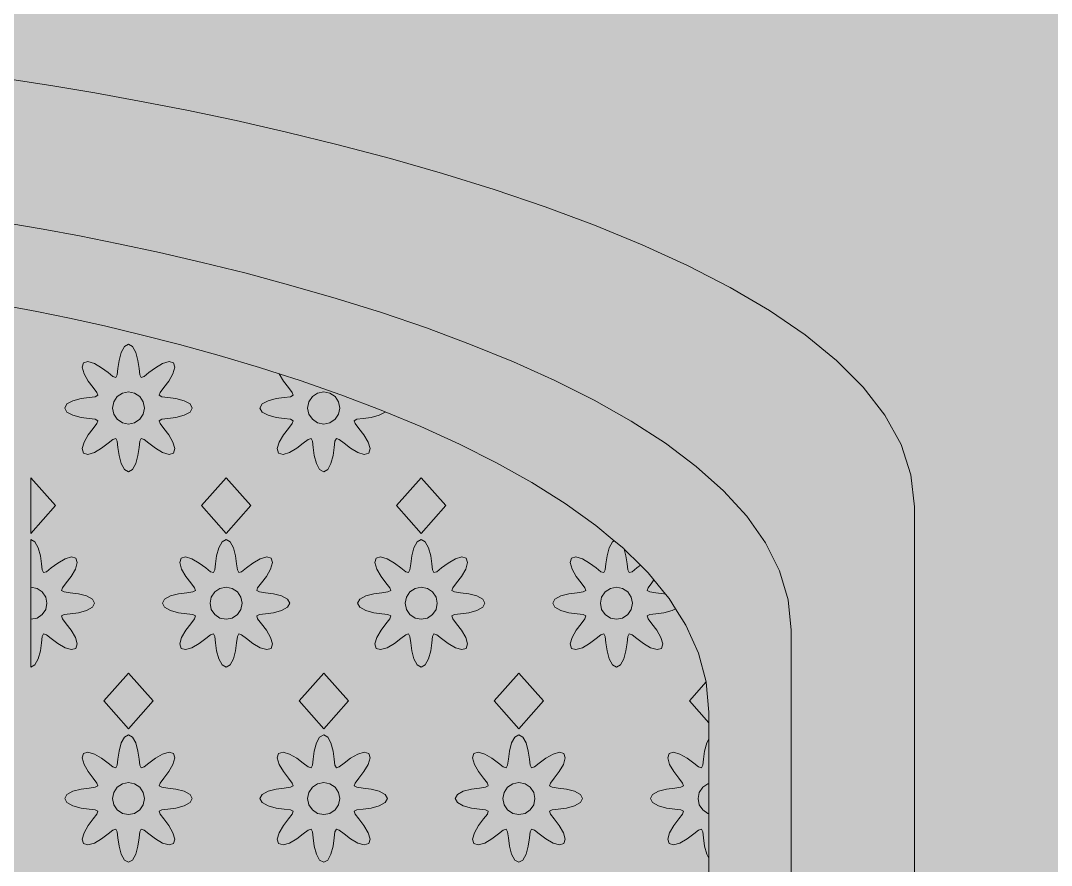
# Model space of a CAD drawing. Header units: millimetres. Extents: x -2000 to 16000, y -1200 to 12411.
# Drawn here: x 9519 to 10285, y 5092 to 5720 of the extents above; entities that cross this region are included whole.
import ezdxf

# ---------------------------------------------------------------- set-up
doc = ezdxf.new("R2010")
doc.units = ezdxf.units.MM
for name, color, linetype, lineweight, true_color in [('00_WHITE_BACKGROUND', 7, 'Continuous', 18, 0xffffff), ('01_STRUCTURE', 7, 'Continuous', 18, 0x000000), ('03_FRAMES_DOORS', 7, 'Continuous', 18, 0x000000), ('06_ORNAMENT', 7, 'Continuous', 18, 0x000000)]:
    doc.layers.add(name, color=color, linetype=linetype, lineweight=lineweight, true_color=true_color)

msp = doc.modelspace()

# ---------------------------------------------------------------- linework, layer by layer
at = {"layer": '00_WHITE_BACKGROUND', "lineweight": 18, "true_color": 0xffffff}
msp.add_solid([(-2000, -1200), (16000, -1200), (-2000, 12410.687), (16000, 12410.687)], dxfattribs=at)
at = {"layer": '01_STRUCTURE', "color": 7, "lineweight": 18, "true_color": 0x000000}
msp.add_lwpolyline([(9488.5496, 5679.3893), (9514.3969, 5675.7863), (9543.084, 5671.374), (9574.2443, 5666.1374), (9607.542, 5660.0916), (9642.626, 5653.2214), (9679.145, 5645.5267), (9716.7481, 5636.9924), (9755.0992, 5627.6183), (9793.8168, 5617.3893), (9832.5802, 5606.3206), (9871.0382, 5594.3969), (9908.8244, 5581.6031), (9945.5878, 5567.9389), (9981.0076, 5553.4046), (10014.7023, 5538), (10046.3359, 5521.6947), (10075.5573, 5504.5038), (10102.0153, 5486.4275), (10125.374, 5467.4351)], dxfattribs=at)
at = {"layer": '03_FRAMES_DOORS', "color": 7, "lineweight": 18, "true_color": 0x000000}
for points in [[(10091.6031, 4473.2824), (10091.6031, 5267.1756), (10089.3893, 5289.6336), (10082.9618, 5311.2061), (10072.6107, 5331.8931), (10058.6565, 5351.7099), (10041.3893, 5370.6565), (10021.1145, 5388.7328), (9998.1527, 5405.9695), (9972.7786, 5422.3359), (9945.313, 5437.8626), (9916.0611, 5452.5344), (9885.3282, 5466.3817), (9853.4046, 5479.3893), (9820.5954, 5491.5725), (9787.2214, 5502.9313), (9753.5573, 5513.4809), (9719.9389, 5523.2061), (9686.6565, 5532.1374), (9654.0153, 5540.2595), (9622.3053, 5547.6031), (9591.8473, 5554.1374), (9562.9466, 5559.8931), (9535.8931, 5564.8855), (9510.9924, 5569.084)], [(9711.2824, 5457.3893), (9696.5038, 5462.1374), (9666.5954, 5471.0687), (9637.2519, 5479.1908), (9608.7634, 5486.5344), (9581.3893, 5493.0687), (9555.4046, 5498.8244), (9531.0992, 5503.8168), (9508.7176, 5508.0153), (9488.5496, 5511.4504), (9468.3817, 5508.0153), (9446, 5503.8168), (9421.6947, 5498.8244), (9395.7099, 5493.0687), (9368.3359, 5486.5344), (9339.8473, 5479.1908), (9314.8855, 5472.2901), (9310.5038, 5471.0687), (9302.4885, 5468.6718), (9286.1374, 5463.8015)], [(10125.374, 5467.4351), (10145.2519, 5447.542), (10161.3282, 5426.7328), (10173.2519, 5405.0076), (10180.6565, 5382.3511), (10183.2061, 5358.7786), (10183.2061, 4473.2824), (10091.6031, 4473.2824)], [(9786.9618, 5430.5038), (9756.9771, 5441.8626), (9726.7328, 5452.4122)], [(9960.1832, 5333.5115), (9946.5496, 5344.9008), (9923.7405, 5361.2672), (9899.0534, 5376.7939), (9872.7634, 5391.4656), (9845.145, 5405.313), (9816.458, 5418.3206), (9790.0458, 5429.2366)], [(9985.4046, 5309.5878), (9979.6336, 5315.3282), (9967.542, 5327.3282)], [(10028.5344, 5228.626), (10022.7634, 5250.1374), (10013.4656, 5270.8244), (10005.7252, 5283.0687), (10000.9313, 5290.6412), (9998.3664, 5293.7557), (9989.6947, 5304.3664)], [(10030.5344, 4473.2824), (10030.5344, 4517.6641), (10030.5344, 4550.7328), (10030.5344, 4573.0382), (10030.5344, 4606.1069), (10030.5344, 4618.0916), (10030.5344, 4650.7176), (10030.5344, 4807.7405), (10030.5344, 4840.8092), (10030.5344, 4863.1145), (10030.5344, 4896.1832), (10030.5344, 4908.1679), (10030.5344, 4940.7939), (10030.5344, 5097.8168), (10030.5344, 5130.8855), (10030.5344, 5153.1908), (10030.5344, 5186.2595), (10030.5344, 5198.2443), (10030.5344, 5206.1069), (10028.5496, 5228.5649)]]:
    msp.add_lwpolyline(points, dxfattribs=at)
at = {"layer": '06_ORNAMENT', "color": 7, "lineweight": 18, "true_color": 0x000000}
for points in [[(9551.9084, 5432.1069), (9553.5267, 5429.1145), (9557.9389, 5426.6718), (9563.9542, 5425.0992), (9569.9847, 5424.2748), (9574.4885, 5423.7099), (9576.5038, 5422.687), (9575.8015, 5420.5496), (9573.0076, 5416.9618), (9569.3282, 5412.1221), (9566.1985, 5406.7634), (9564.7939, 5401.9084), (9565.771, 5398.6412), (9569.0382, 5397.6794), (9573.8779, 5399.0687), (9579.2519, 5402.1985), (9584.0916, 5405.8779), (9587.6794, 5408.6718), (9589.8168, 5409.374), (9590.8397, 5407.374), (9591.4046, 5402.855), (9592.2137, 5396.8397), (9593.8015, 5390.8244), (9596.2443, 5386.3969), (9599.2366, 5384.7786), (9602.229, 5386.3969), (9604.6718, 5390.8244), (9606.2595, 5396.8397), (9607.084, 5402.855), (9607.6336, 5407.374), (9608.6565, 5409.374), (9610.7939, 5408.6718), (9614.3817, 5405.8779), (9619.2214, 5402.1985), (9624.5954, 5399.0687), (9629.4351, 5397.6794), (9632.7023, 5398.6412), (9633.6794, 5401.9084), (9632.2748, 5406.7634), (9629.145, 5412.1221), (9625.4656, 5416.9618), (9622.6718, 5420.5496), (9621.9695, 5422.687), (9623.9847, 5423.7099), (9628.4885, 5424.2748), (9634.5191, 5425.0992), (9640.5344, 5426.6718), (9644.9466, 5429.1145), (9646.5649, 5432.1069), (9644.9466, 5435.1145), (9640.5344, 5437.542), (9634.5191, 5439.1298), (9628.4885, 5439.9542), (9623.9847, 5440.5191), (9621.9695, 5441.5267), (9622.6718, 5443.6641), (9625.4656, 5447.2519), (9629.145, 5452.0916), (9632.2748, 5457.4656), (9633.6794, 5462.3206), (9632.7023, 5465.5725), (9629.4351, 5466.5496), (9624.5954, 5465.1603), (9619.2214, 5462.0153), (9614.3817, 5458.3511), (9610.7939, 5455.5573), (9608.6565, 5454.855), (9607.6336, 5456.855), (9607.084, 5461.374), (9606.2595, 5467.3893), (9604.6718, 5473.4046), (9602.229, 5477.8168), (9599.2366, 5479.4351), (9596.2443, 5477.8168), (9593.8015, 5473.4046), (9592.2137, 5467.3893), (9591.4046, 5461.374), (9590.8397, 5456.855), (9589.8168, 5454.855), (9587.6794, 5455.5573), (9584.0916, 5458.3511), (9579.2519, 5462.0153), (9573.8779, 5465.1603), (9569.0382, 5466.5496), (9565.771, 5465.5725), (9564.7939, 5462.3206), (9566.1985, 5457.4656), (9569.3282, 5452.0916), (9573.0076, 5447.2519), (9575.8015, 5443.6641), (9576.5038, 5441.5267), (9574.4885, 5440.5191), (9569.9847, 5439.9542), (9563.9542, 5439.1298), (9557.9389, 5437.542), (9553.5267, 5435.1145)], [(9587.3282, 5432.1069), (9588.229, 5427.5573), (9590.8092, 5423.6947), (9594.687, 5421.1145), (9599.2366, 5420.1985), (9603.7863, 5421.1145), (9607.6641, 5423.6947), (9610.2443, 5427.5573), (9611.145, 5432.1069), (9610.2443, 5436.6718), (9607.6641, 5440.5344), (9603.7863, 5443.1145), (9599.2366, 5444.0153), (9594.687, 5443.1145), (9590.8092, 5440.5344), (9588.229, 5436.6718)], [(9732.3664, 5432.1069), (9733.2672, 5427.5573), (9735.8473, 5423.6947), (9739.7252, 5421.1145), (9744.2748, 5420.1985), (9748.8244, 5421.1145), (9752.7023, 5423.6947), (9755.2824, 5427.5573), (9756.1832, 5432.1069), (9755.2824, 5436.6718), (9752.7023, 5440.5344), (9748.8244, 5443.1145), (9744.2748, 5444.0153), (9739.7252, 5443.1145), (9735.8473, 5440.5344), (9733.2672, 5436.6718)], [(9526.7176, 5380.1985), (9526.7176, 5338.9771), (9545.0382, 5359.5878)], [(9653.4351, 5359.5878), (9671.7557, 5338.9771), (9690.0763, 5359.5878), (9671.7557, 5380.1985)], [(9798.4733, 5359.5878), (9816.7939, 5338.9771), (9835.1145, 5359.5878), (9816.7939, 5380.1985)], [(9624.4275, 5287.0687), (9626.0458, 5284.0763), (9630.458, 5281.6336), (9636.4733, 5280.0611), (9642.5038, 5279.2366), (9647.0076, 5278.6718), (9649.0229, 5277.6489), (9648.3206, 5275.5115), (9645.5267, 5271.9237), (9641.8473, 5267.084), (9638.7176, 5261.7252), (9637.313, 5256.8702), (9638.2901, 5253.6031), (9641.5573, 5252.6412), (9646.3969, 5254.0305), (9651.771, 5257.1603), (9656.6107, 5260.8397), (9660.1985, 5263.6336), (9662.3359, 5264.3359), (9663.3588, 5262.3359), (9663.9237, 5257.8168), (9664.7328, 5251.8015), (9666.3206, 5245.7863), (9668.7634, 5241.3588), (9671.7557, 5239.7405), (9674.7481, 5241.3588), (9677.1908, 5245.7863), (9678.7786, 5251.8015), (9679.6031, 5257.8168), (9680.1527, 5262.3359), (9681.1756, 5264.3359), (9683.313, 5263.6336), (9686.9008, 5260.8397), (9691.7405, 5257.1603), (9697.1145, 5254.0305), (9701.9542, 5252.6412), (9705.2214, 5253.6031), (9706.1985, 5256.8702), (9704.7939, 5261.7252), (9701.6641, 5267.084), (9697.9847, 5271.9237), (9695.1908, 5275.5115), (9694.4885, 5277.6489), (9696.5038, 5278.6718), (9701.0076, 5279.2366), (9707.0382, 5280.0611), (9713.0534, 5281.6336), (9717.4656, 5284.0763), (9719.084, 5287.0687), (9717.4656, 5290.0763), (9713.0534, 5292.5038), (9707.0382, 5294.0916), (9701.0076, 5294.916), (9696.5038, 5295.4809), (9694.4885, 5296.4885), (9695.1908, 5298.626), (9697.9847, 5302.2137), (9701.6641, 5307.0534), (9704.7939, 5312.4275), (9706.1985, 5317.2824), (9705.2214, 5320.5344), (9701.9542, 5321.5115), (9697.1145, 5320.1221), (9691.7405, 5316.9771), (9686.9008, 5313.313), (9683.313, 5310.5191), (9681.1756, 5309.8168), (9680.1527, 5311.8168), (9679.6031, 5316.3359), (9678.7786, 5322.3511), (9677.1908, 5328.3664), (9674.7481, 5332.7786), (9671.7557, 5334.3969), (9668.7634, 5332.7786), (9666.3206, 5328.3664), (9664.7328, 5322.3511), (9663.9237, 5316.3359), (9663.3588, 5311.8168), (9662.3359, 5309.8168), (9660.1985, 5310.5191), (9656.6107, 5313.313), (9651.771, 5316.9771), (9646.3969, 5320.1221), (9641.5573, 5321.5115), (9638.2901, 5320.5344), (9637.313, 5317.2824), (9638.7176, 5312.4275), (9641.8473, 5307.0534), (9645.5267, 5302.2137), (9648.3206, 5298.626), (9649.0229, 5296.4885), (9647.0076, 5295.4809), (9642.5038, 5294.916), (9636.4733, 5294.0916), (9630.458, 5292.5038), (9626.0458, 5290.0763)], [(9769.4656, 5287.0687), (9771.084, 5284.0763), (9775.4962, 5281.6336), (9781.5115, 5280.0611), (9787.542, 5279.2366), (9792.0458, 5278.6718), (9794.0611, 5277.6489), (9793.3588, 5275.5115), (9790.5649, 5271.9237), (9786.8855, 5267.084), (9783.7557, 5261.7252), (9782.3511, 5256.8702), (9783.3282, 5253.6031), (9786.5954, 5252.6412), (9791.4351, 5254.0305), (9796.8092, 5257.1603), (9801.6489, 5260.8397), (9805.2366, 5263.6336), (9807.374, 5264.3359), (9808.3969, 5262.3359), (9808.9618, 5257.8168), (9809.771, 5251.8015), (9811.3588, 5245.7863), (9813.8015, 5241.3588), (9816.7939, 5239.7405), (9819.7863, 5241.3588), (9822.229, 5245.7863), (9823.8168, 5251.8015), (9824.6412, 5257.8168), (9825.1908, 5262.3359), (9826.2137, 5264.3359), (9828.3511, 5263.6336), (9831.9389, 5260.8397), (9836.7786, 5257.1603), (9842.1527, 5254.0305), (9846.9924, 5252.6412), (9850.2595, 5253.6031), (9851.2366, 5256.8702), (9849.8321, 5261.7252), (9846.7023, 5267.084), (9843.0229, 5271.9237), (9840.229, 5275.5115), (9839.5267, 5277.6489), (9841.542, 5278.6718), (9846.0458, 5279.2366), (9852.0763, 5280.0611), (9858.0916, 5281.6336), (9862.5038, 5284.0763), (9864.1221, 5287.0687), (9862.5038, 5290.0763), (9858.0916, 5292.5038), (9852.0763, 5294.0916), (9846.0458, 5294.916), (9841.542, 5295.4809), (9839.5267, 5296.4885), (9840.229, 5298.626), (9843.0229, 5302.2137), (9846.7023, 5307.0534), (9849.8321, 5312.4275), (9851.2366, 5317.2824), (9850.2595, 5320.5344), (9846.9924, 5321.5115), (9842.1527, 5320.1221), (9836.7786, 5316.9771), (9831.9389, 5313.313), (9828.3511, 5310.5191), (9826.2137, 5309.8168), (9825.1908, 5311.8168), (9824.6412, 5316.3359), (9823.8168, 5322.3511), (9822.229, 5328.3664), (9819.7863, 5332.7786), (9816.7939, 5334.3969), (9813.8015, 5332.7786), (9811.3588, 5328.3664), (9809.771, 5322.3511), (9808.9618, 5316.3359), (9808.3969, 5311.8168), (9807.374, 5309.8168), (9805.2366, 5310.5191), (9801.6489, 5313.313), (9796.8092, 5316.9771), (9791.4351, 5320.1221), (9786.5954, 5321.5115), (9783.3282, 5320.5344), (9782.3511, 5317.2824), (9783.7557, 5312.4275), (9786.8855, 5307.0534), (9790.5649, 5302.2137), (9793.3588, 5298.626), (9794.0611, 5296.4885), (9792.0458, 5295.4809), (9787.542, 5294.916), (9781.5115, 5294.0916), (9775.4962, 5292.5038), (9771.084, 5290.0763)], [(9659.8473, 5287.0687), (9660.7481, 5282.5191), (9663.3282, 5278.6565), (9667.2061, 5276.0763), (9671.7557, 5275.1603), (9676.3053, 5276.0763), (9680.1832, 5278.6565), (9682.7634, 5282.5191), (9683.6641, 5287.0687), (9682.7634, 5291.6336), (9680.1832, 5295.4962), (9676.3053, 5298.0763), (9671.7557, 5298.9771), (9667.2061, 5298.0763), (9663.3282, 5295.4962), (9660.7481, 5291.6336)], [(9804.8855, 5287.0687), (9805.7863, 5282.5191), (9808.3664, 5278.6565), (9812.2443, 5276.0763), (9816.7939, 5275.1603), (9821.3435, 5276.0763), (9825.2214, 5278.6565), (9827.8015, 5282.5191), (9828.7023, 5287.0687), (9827.8015, 5291.6336), (9825.2214, 5295.4962), (9821.3435, 5298.0763), (9816.7939, 5298.9771), (9812.2443, 5298.0763), (9808.3664, 5295.4962), (9805.7863, 5291.6336)], [(9949.9237, 5287.0687), (9950.8244, 5282.5191), (9953.4046, 5278.6565), (9957.2824, 5276.0763), (9961.8321, 5275.1603), (9966.3817, 5276.0763), (9970.2595, 5278.6565), (9972.8397, 5282.5191), (9973.7405, 5287.0687), (9972.8397, 5291.6336), (9970.2595, 5295.4962), (9966.3817, 5298.0763), (9961.8321, 5298.9771), (9957.2824, 5298.0763), (9953.4046, 5295.4962), (9950.8244, 5291.6336)], [(9580.916, 5214.5496), (9599.2366, 5193.9389), (9617.5573, 5214.5496), (9599.2366, 5235.1603)], [(9725.9542, 5214.5496), (9744.2748, 5193.9389), (9762.5954, 5214.5496), (9744.2748, 5235.1603)], [(9870.9924, 5214.5496), (9889.313, 5193.9389), (9907.6336, 5214.5496), (9889.313, 5235.1603)], [(9551.9084, 5142.0305), (9553.5267, 5139.0382), (9557.9389, 5136.5954), (9563.9542, 5135.0229), (9569.9847, 5134.1985), (9574.4885, 5133.6336), (9576.5038, 5132.6107), (9575.8015, 5130.4733), (9573.0076, 5126.8855), (9569.3282, 5122.0458), (9566.1985, 5116.687), (9564.7939, 5111.8321), (9565.771, 5108.5649), (9569.0382, 5107.6031), (9573.8779, 5108.9924), (9579.2519, 5112.1221), (9584.0916, 5115.8015), (9587.6794, 5118.5954), (9589.8168, 5119.2977), (9590.8397, 5117.2977), (9591.4046, 5112.7786), (9592.2137, 5106.7634), (9593.8015, 5100.7481), (9596.2443, 5096.3206), (9599.2366, 5094.7023), (9602.229, 5096.3206), (9604.6718, 5100.7481), (9606.2595, 5106.7634), (9607.084, 5112.7786), (9607.6336, 5117.2977), (9608.6565, 5119.2977), (9610.7939, 5118.5954), (9614.3817, 5115.8015), (9619.2214, 5112.1221), (9624.5954, 5108.9924), (9629.4351, 5107.6031), (9632.7023, 5108.5649), (9633.6794, 5111.8321), (9632.2748, 5116.687), (9629.145, 5122.0458), (9625.4656, 5126.8855), (9622.6718, 5130.4733), (9621.9695, 5132.6107), (9623.9847, 5133.6336), (9628.4885, 5134.1985), (9634.5191, 5135.0229), (9640.5344, 5136.5954), (9644.9466, 5139.0382), (9646.5649, 5142.0305), (9644.9466, 5145.0382), (9640.5344, 5147.4656), (9634.5191, 5149.0534), (9628.4885, 5149.8779), (9623.9847, 5150.4427), (9621.9695, 5151.4504), (9622.6718, 5153.5878), (9625.4656, 5157.1756), (9629.145, 5162.0153), (9632.2748, 5167.3893), (9633.6794, 5172.2443), (9632.7023, 5175.4962), (9629.4351, 5176.4733), (9624.5954, 5175.084), (9619.2214, 5171.9389), (9614.3817, 5168.2748), (9610.7939, 5165.4809), (9608.6565, 5164.7786), (9607.6336, 5166.7786), (9607.084, 5171.2977), (9606.2595, 5177.313), (9604.6718, 5183.3282), (9602.229, 5187.7405), (9599.2366, 5189.3588), (9596.2443, 5187.7405), (9593.8015, 5183.3282), (9592.2137, 5177.313), (9591.4046, 5171.2977), (9590.8397, 5166.7786), (9589.8168, 5164.7786), (9587.6794, 5165.4809), (9584.0916, 5168.2748), (9579.2519, 5171.9389), (9573.8779, 5175.084), (9569.0382, 5176.4733), (9565.771, 5175.4962), (9564.7939, 5172.2443), (9566.1985, 5167.3893), (9569.3282, 5162.0153), (9573.0076, 5157.1756), (9575.8015, 5153.5878), (9576.5038, 5151.4504), (9574.4885, 5150.4427), (9569.9847, 5149.8779), (9563.9542, 5149.0534), (9557.9389, 5147.4656), (9553.5267, 5145.0382)], [(9696.9466, 5142.0305), (9698.5649, 5139.0382), (9702.9771, 5136.5954), (9708.9924, 5135.0229), (9715.0229, 5134.1985), (9719.5267, 5133.6336), (9721.542, 5132.6107), (9720.8397, 5130.4733), (9718.0458, 5126.8855), (9714.3664, 5122.0458), (9711.2366, 5116.687), (9709.8321, 5111.8321), (9710.8092, 5108.5649), (9714.0763, 5107.6031), (9718.916, 5108.9924), (9724.2901, 5112.1221), (9729.1298, 5115.8015), (9732.7176, 5118.5954), (9734.855, 5119.2977), (9735.8779, 5117.2977), (9736.4427, 5112.7786), (9737.2519, 5106.7634), (9738.8397, 5100.7481), (9741.2824, 5096.3206), (9744.2748, 5094.7023), (9747.2672, 5096.3206), (9749.7099, 5100.7481), (9751.2977, 5106.7634), (9752.1221, 5112.7786), (9752.6718, 5117.2977), (9753.6947, 5119.2977), (9755.8321, 5118.5954), (9759.4198, 5115.8015), (9764.2595, 5112.1221), (9769.6336, 5108.9924), (9774.4733, 5107.6031), (9777.7405, 5108.5649), (9778.7176, 5111.8321), (9777.313, 5116.687), (9774.1832, 5122.0458), (9770.5038, 5126.8855), (9767.7099, 5130.4733), (9767.0076, 5132.6107), (9769.0229, 5133.6336), (9773.5267, 5134.1985), (9779.5573, 5135.0229), (9785.5725, 5136.5954), (9789.9847, 5139.0382), (9791.6031, 5142.0305), (9789.9847, 5145.0382), (9785.5725, 5147.4656), (9779.5573, 5149.0534), (9773.5267, 5149.8779), (9769.0229, 5150.4427), (9767.0076, 5151.4504), (9767.7099, 5153.5878), (9770.5038, 5157.1756), (9774.1832, 5162.0153), (9777.313, 5167.3893), (9778.7176, 5172.2443), (9777.7405, 5175.4962), (9774.4733, 5176.4733), (9769.6336, 5175.084), (9764.2595, 5171.9389), (9759.4198, 5168.2748), (9755.8321, 5165.4809), (9753.6947, 5164.7786), (9752.6718, 5166.7786), (9752.1221, 5171.2977), (9751.2977, 5177.313), (9749.7099, 5183.3282), (9747.2672, 5187.7405), (9744.2748, 5189.3588), (9741.2824, 5187.7405), (9738.8397, 5183.3282), (9737.2519, 5177.313), (9736.4427, 5171.2977), (9735.8779, 5166.7786), (9734.855, 5164.7786), (9732.7176, 5165.4809), (9729.1298, 5168.2748), (9724.2901, 5171.9389), (9718.916, 5175.084), (9714.0763, 5176.4733), (9710.8092, 5175.4962), (9709.8321, 5172.2443), (9711.2366, 5167.3893), (9714.3664, 5162.0153), (9718.0458, 5157.1756), (9720.8397, 5153.5878), (9721.542, 5151.4504), (9719.5267, 5150.4427), (9715.0229, 5149.8779), (9708.9924, 5149.0534), (9702.9771, 5147.4656), (9698.5649, 5145.0382)], [(9841.9847, 5142.0305), (9843.6031, 5139.0382), (9848.0153, 5136.5954), (9854.0305, 5135.0229), (9860.0611, 5134.1985), (9864.5649, 5133.6336), (9866.5802, 5132.6107), (9865.8779, 5130.4733), (9863.084, 5126.8855), (9859.4046, 5122.0458), (9856.2748, 5116.687), (9854.8702, 5111.8321), (9855.8473, 5108.5649), (9859.1145, 5107.6031), (9863.9542, 5108.9924), (9869.3282, 5112.1221), (9874.1679, 5115.8015), (9877.7557, 5118.5954), (9879.8931, 5119.2977), (9880.916, 5117.2977), (9881.4809, 5112.7786), (9882.2901, 5106.7634), (9883.8779, 5100.7481), (9886.3206, 5096.3206), (9889.313, 5094.7023), (9892.3053, 5096.3206), (9894.7481, 5100.7481), (9896.3359, 5106.7634), (9897.1603, 5112.7786), (9897.7099, 5117.2977), (9898.7328, 5119.2977), (9900.8702, 5118.5954), (9904.458, 5115.8015), (9909.2977, 5112.1221), (9914.6718, 5108.9924), (9919.5115, 5107.6031), (9922.7786, 5108.5649), (9923.7557, 5111.8321), (9922.3511, 5116.687), (9919.2214, 5122.0458), (9915.542, 5126.8855), (9912.7481, 5130.4733), (9912.0458, 5132.6107), (9914.0611, 5133.6336), (9918.5649, 5134.1985), (9924.5954, 5135.0229), (9930.6107, 5136.5954), (9935.0229, 5139.0382), (9936.6412, 5142.0305), (9935.0229, 5145.0382), (9930.6107, 5147.4656), (9924.5954, 5149.0534), (9918.5649, 5149.8779), (9914.0611, 5150.4427), (9912.0458, 5151.4504), (9912.7481, 5153.5878), (9915.542, 5157.1756), (9919.2214, 5162.0153), (9922.3511, 5167.3893), (9923.7557, 5172.2443), (9922.7786, 5175.4962), (9919.5115, 5176.4733), (9914.6718, 5175.084), (9909.2977, 5171.9389), (9904.458, 5168.2748), (9900.8702, 5165.4809), (9898.7328, 5164.7786), (9897.7099, 5166.7786), (9897.1603, 5171.2977), (9896.3359, 5177.313), (9894.7481, 5183.3282), (9892.3053, 5187.7405), (9889.313, 5189.3588), (9886.3206, 5187.7405), (9883.8779, 5183.3282), (9882.2901, 5177.313), (9881.4809, 5171.2977), (9880.916, 5166.7786), (9879.8931, 5164.7786), (9877.7557, 5165.4809), (9874.1679, 5168.2748), (9869.3282, 5171.9389), (9863.9542, 5175.084), (9859.1145, 5176.4733), (9855.8473, 5175.4962), (9854.8702, 5172.2443), (9856.2748, 5167.3893), (9859.4046, 5162.0153), (9863.084, 5157.1756), (9865.8779, 5153.5878), (9866.5802, 5151.4504), (9864.5649, 5150.4427), (9860.0611, 5149.8779), (9854.0305, 5149.0534), (9848.0153, 5147.4656), (9843.6031, 5145.0382)], [(9587.3282, 5142.0305), (9588.229, 5137.4809), (9590.8092, 5133.6183), (9594.687, 5131.0382), (9599.2366, 5130.1221), (9603.7863, 5131.0382), (9607.6641, 5133.6183), (9610.2443, 5137.4809), (9611.145, 5142.0305), (9610.2443, 5146.5954), (9607.6641, 5150.458), (9603.7863, 5153.0382), (9599.2366, 5153.9389), (9594.687, 5153.0382), (9590.8092, 5150.458), (9588.229, 5146.5954)], [(9732.3664, 5142.0305), (9733.2672, 5137.4809), (9735.8473, 5133.6183), (9739.7252, 5131.0382), (9744.2748, 5130.1221), (9748.8244, 5131.0382), (9752.7023, 5133.6183), (9755.2824, 5137.4809), (9756.1832, 5142.0305), (9755.2824, 5146.5954), (9752.7023, 5150.458), (9748.8244, 5153.0382), (9744.2748, 5153.9389), (9739.7252, 5153.0382), (9735.8473, 5150.458), (9733.2672, 5146.5954)], [(9877.4046, 5142.0305), (9878.3053, 5137.4809), (9880.8855, 5133.6183), (9884.7634, 5131.0382), (9889.313, 5130.1221), (9893.8626, 5131.0382), (9897.7405, 5133.6183), (9900.3206, 5137.4809), (9901.2214, 5142.0305), (9900.3206, 5146.5954), (9897.7405, 5150.458), (9893.8626, 5153.0382), (9889.313, 5153.9389), (9884.7634, 5153.0382), (9880.8855, 5150.458), (9878.3053, 5146.5954)]]:
    msp.add_lwpolyline(points, close=True, dxfattribs=at)
for points in [[(9726.7328, 5452.4122), (9711.2824, 5457.3893), (9714.3664, 5452.0916), (9718.0458, 5447.2519), (9720.8397, 5443.6641), (9721.542, 5441.5267), (9719.5267, 5440.5191), (9715.0229, 5439.9542), (9708.9924, 5439.1298), (9702.9771, 5437.542), (9698.5649, 5435.1145), (9696.9466, 5432.1069), (9698.5649, 5429.1145), (9702.9771, 5426.6718), (9708.9924, 5425.0992), (9715.0229, 5424.2748), (9719.5267, 5423.7099), (9721.542, 5422.687), (9720.8397, 5420.5496), (9718.0458, 5416.9618), (9714.3664, 5412.1221), (9711.2366, 5406.7634), (9709.8321, 5401.9084), (9710.8092, 5398.6412), (9714.0763, 5397.6794), (9718.916, 5399.0687), (9724.2901, 5402.1985), (9729.1298, 5405.8779), (9732.7176, 5408.6718), (9734.855, 5409.374), (9735.8779, 5407.374), (9736.4427, 5402.855), (9737.2519, 5396.8397), (9738.8397, 5390.8244), (9741.2824, 5386.3969), (9744.2748, 5384.7786), (9747.2672, 5386.3969), (9749.7099, 5390.8244), (9751.2977, 5396.8397), (9752.1221, 5402.855), (9752.6718, 5407.374), (9753.6947, 5409.374), (9755.8321, 5408.6718), (9759.4198, 5405.8779), (9764.2595, 5402.1985), (9769.6336, 5399.0687), (9774.4733, 5397.6794), (9777.7405, 5398.6412), (9778.7176, 5401.9084), (9777.313, 5406.7634), (9774.1832, 5412.1221), (9770.5038, 5416.9618), (9767.7099, 5420.5496), (9767.0076, 5422.687), (9769.0229, 5423.7099), (9773.5267, 5424.2748), (9779.5573, 5425.0992), (9785.5725, 5426.6718), (9789.9847, 5429.1145), (9790.0458, 5429.2366), (9786.9618, 5430.5038)], [(9526.7176, 5275.1603), (9526.7176, 5239.7405), (9529.7099, 5241.3588), (9532.1527, 5245.7863), (9533.7405, 5251.8015), (9534.5649, 5257.8168), (9535.1145, 5262.3359), (9536.1374, 5264.3359), (9538.2748, 5263.6336), (9541.8626, 5260.8397), (9546.7023, 5257.1603), (9552.0763, 5254.0305), (9556.916, 5252.6412), (9560.1832, 5253.6031), (9561.1603, 5256.8702), (9559.7557, 5261.7252), (9556.626, 5267.084), (9552.9466, 5271.9237), (9550.1527, 5275.5115), (9549.4504, 5277.6489), (9551.4656, 5278.6718), (9555.9695, 5279.2366), (9562, 5280.0611), (9568.0153, 5281.6336), (9572.4275, 5284.0763), (9574.0458, 5287.0687), (9572.4275, 5290.0763), (9568.0153, 5292.5038), (9562, 5294.0916), (9555.9695, 5294.916), (9551.4656, 5295.4809), (9549.4504, 5296.4885), (9550.1527, 5298.626), (9552.9466, 5302.2137), (9556.626, 5307.0534), (9559.7557, 5312.4275), (9561.1603, 5317.2824), (9560.1832, 5320.5344), (9556.916, 5321.5115), (9552.0763, 5320.1221), (9546.7023, 5316.9771), (9541.8626, 5313.313), (9538.2748, 5310.5191), (9536.1374, 5309.8168), (9535.1145, 5311.8168), (9534.5649, 5316.3359), (9533.7405, 5322.3511), (9532.1527, 5328.3664), (9529.7099, 5332.7786), (9526.7176, 5334.3969), (9526.7176, 5298.9771)], [(9979.6336, 5315.3282), (9976.9771, 5313.313), (9973.3893, 5310.5191), (9971.2519, 5309.8168), (9970.229, 5311.8168), (9969.6794, 5316.3359), (9968.855, 5322.3511), (9967.542, 5327.3282), (9967.1908, 5327.6641), (9960.1832, 5333.5115), (9958.8397, 5332.7786), (9956.3969, 5328.3664), (9954.8092, 5322.3511), (9954, 5316.3359), (9953.4351, 5311.8168), (9952.4122, 5309.8168), (9950.2748, 5310.5191), (9946.687, 5313.313), (9941.8473, 5316.9771), (9936.4733, 5320.1221), (9931.6336, 5321.5115), (9928.3664, 5320.5344), (9927.3893, 5317.2824), (9928.7939, 5312.4275), (9931.9237, 5307.0534), (9935.6031, 5302.2137), (9938.3969, 5298.626), (9939.0992, 5296.4885), (9937.084, 5295.4809), (9932.5802, 5294.916), (9926.5496, 5294.0916), (9920.5344, 5292.5038), (9916.1221, 5290.0763), (9914.5038, 5287.0687), (9916.1221, 5284.0763), (9920.5344, 5281.6336), (9926.5496, 5280.0611), (9932.5802, 5279.2366), (9937.084, 5278.6718), (9939.0992, 5277.6489), (9938.3969, 5275.5115), (9935.6031, 5271.9237), (9931.9237, 5267.084), (9928.7939, 5261.7252), (9927.3893, 5256.8702), (9928.3664, 5253.6031), (9931.6336, 5252.6412), (9936.4733, 5254.0305), (9941.8473, 5257.1603), (9946.687, 5260.8397), (9950.2748, 5263.6336), (9952.4122, 5264.3359), (9953.4351, 5262.3359), (9954, 5257.8168), (9954.8092, 5251.8015), (9956.3969, 5245.7863), (9958.8397, 5241.3588), (9961.8321, 5239.7405), (9964.8244, 5241.3588), (9967.2672, 5245.7863), (9968.855, 5251.8015), (9969.6794, 5257.8168), (9970.229, 5262.3359), (9971.2519, 5264.3359), (9973.3893, 5263.6336), (9976.9771, 5260.8397), (9981.8168, 5257.1603), (9987.1908, 5254.0305), (9992.0305, 5252.6412), (9995.2977, 5253.6031), (9996.2748, 5256.8702), (9994.8702, 5261.7252), (9991.7405, 5267.084), (9988.0611, 5271.9237), (9985.2672, 5275.5115), (9984.5649, 5277.6489), (9986.5802, 5278.6718), (9991.084, 5279.2366), (9997.1145, 5280.0611), (10003.1298, 5281.6336), (10005.7252, 5283.0687)], [(9998.3664, 5293.7557), (9997.1145, 5294.0916), (9991.084, 5294.916), (9986.5802, 5295.4809), (9984.5649, 5296.4885), (9985.2672, 5298.626), (9988.0611, 5302.2137), (9989.6947, 5304.3664), (9985.4046, 5309.5878)], [(9526.7176, 5275.1603), (9531.2672, 5276.0763), (9535.145, 5278.6565), (9537.7252, 5282.5191), (9538.626, 5287.0687), (9537.7252, 5291.6336), (9535.145, 5295.4962), (9531.2672, 5298.0763), (9526.7176, 5298.9771)], [(9526.7176, 5298.9771), (9526.7176, 5275.1603)], [(10028.5496, 5228.5649), (10028.5344, 5228.626), (10016.0305, 5214.5496), (10030.5344, 5198.2443)], [(10030.5344, 5186.2595), (10028.916, 5183.3282), (10027.3282, 5177.313), (10026.5191, 5171.2977), (10025.9542, 5166.7786), (10024.9313, 5164.7786), (10022.7939, 5165.4809), (10019.2061, 5168.2748), (10014.3664, 5171.9389), (10008.9924, 5175.084), (10004.1527, 5176.4733), (10000.8855, 5175.4962), (9999.9084, 5172.2443), (10001.313, 5167.3893), (10004.4427, 5162.0153), (10008.1221, 5157.1756), (10010.916, 5153.5878), (10011.6183, 5151.4504), (10009.6031, 5150.4427), (10005.0992, 5149.8779), (9999.0687, 5149.0534), (9993.0534, 5147.4656), (9988.6412, 5145.0382), (9987.0229, 5142.0305), (9988.6412, 5139.0382), (9993.0534, 5136.5954), (9999.0687, 5135.0229), (10005.0992, 5134.1985), (10009.6031, 5133.6336), (10011.6183, 5132.6107), (10010.916, 5130.4733), (10008.1221, 5126.8855), (10004.4427, 5122.0458), (10001.313, 5116.687), (9999.9084, 5111.8321), (10000.8855, 5108.5649), (10004.1527, 5107.6031), (10008.9924, 5108.9924), (10014.3664, 5112.1221), (10019.2061, 5115.8015), (10022.7939, 5118.5954), (10024.9313, 5119.2977), (10025.9542, 5117.2977), (10026.5191, 5112.7786), (10027.3282, 5106.7634), (10028.916, 5100.7481), (10030.5344, 5097.8168)], [(10030.5344, 5153.1908), (10029.8015, 5153.0382), (10025.9237, 5150.458), (10023.3435, 5146.5954), (10022.4427, 5142.0305), (10023.3435, 5137.4809), (10025.9237, 5133.6183), (10029.8015, 5131.0382), (10030.5344, 5130.8855)]]:
    msp.add_lwpolyline(points, dxfattribs=at)

doc.saveas('drawing.dxf')
